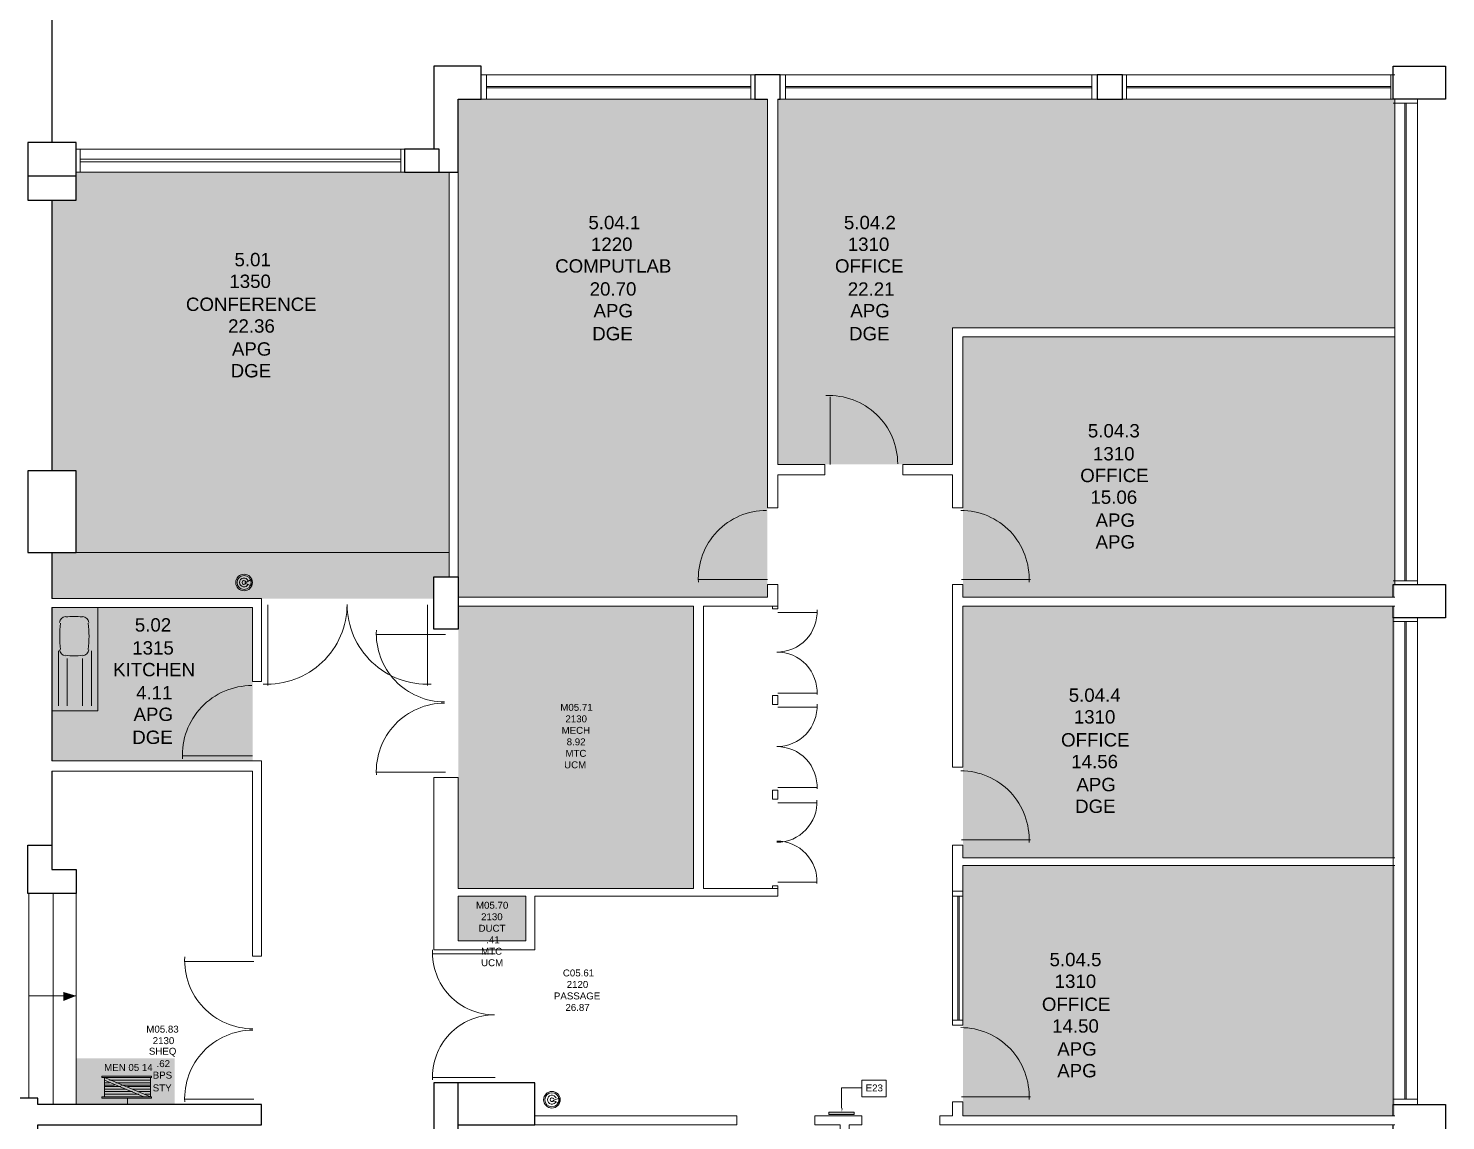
# Model space of a CAD drawing. Header units: millimetres. Extents: x 0 to 90.2, y 0 to 62.5.
# Drawn here: x 73.59 to 90.23, y 25.6 to 38.43 of the extents above; entities that cross this region are included whole.
import ezdxf

# ---------------------------------------------------------------- set-up
doc = ezdxf.new("R2010")
doc.units = ezdxf.units.MM
for name, color, linetype in [('PDF_014405$BL', 7, 'Continuous'), ('PDF_014405$DR', 7, 'Continuous'), ('PDF_014405$FI', 7, 'Continuous'), ('PDF_014405$FI-DSG', 7, 'Continuous'), ('PDF_014405$PL-STAIR', 7, 'Continuous'), ('PDF_014405$PL-TOIL', 7, 'Continuous'), ('PDF_014405$WA', 7, 'Continuous'), ('PDF_014405$WA-COL', 7, 'Continuous'), ('PDF_014405$WA-EXT', 7, 'Continuous'), ('PDF_014405$WA-PART', 7, 'Continuous'), ('PDF_014405$WN', 7, 'Continuous'), ('PDF_Text', 7, 'Continuous')]:
    doc.layers.add(name, color=color, linetype=linetype)
doc.layers.add('PDF_014405$HL-TMP', color=7, linetype='Continuous', true_color=0xe6db59)
doc.styles.add('PDF ArialMT', font='arial.ttf')

msp = doc.modelspace()

# ---------------------------------------------------------------- linework, layer by layer
at = {"layer": 'PDF_014405$BL', "lineweight": 9}
for points in [[(82.117, 37.883), (78.907, 37.883)], [(86.136, 37.883), (82.417, 37.883)], [(89.631, 37.883), (86.436, 37.883)], [(78.907, 37.598), (82.117, 37.598)], [(82.417, 37.598), (86.136, 37.598)], [(86.436, 37.598), (89.631, 37.598), (89.631, 31.899)], [(89.899, 31.899), (89.899, 37.598)], [(78.007, 37.013), (74.152, 37.013)], [(74.152, 36.743), (78.007, 36.743)], [(89.614, 31.509), (89.614, 25.794)], [(89.899, 25.794), (89.899, 31.509)], [(84.441, 28.299), (84.441, 26.724)], [(84.561, 26.724), (84.561, 28.299)]]:
    msp.add_lwpolyline(points, dxfattribs=at)
at = {"layer": 'PDF_014405$DR', "lineweight": 0}
for points in [[(83.002, 33.309), (83.002, 34.103), (83.002, 33.309)], [(82.267, 31.959), (81.457, 31.959), (82.267, 31.959)], [(84.546, 31.959), (85.356, 31.959), (84.546, 31.959)], [(76.402, 31.659), (76.402, 30.714), (76.402, 31.659)], [(78.277, 31.659), (78.277, 30.714), (78.277, 31.659)], [(82.387, 31.569), (82.852, 31.569), (82.387, 31.569)], [(78.487, 31.314), (77.677, 31.314), (78.487, 31.314)], [(82.387, 30.624), (82.852, 30.624), (82.387, 30.624)], [(82.387, 30.459), (82.852, 30.459), (82.387, 30.459)], [(76.222, 29.889), (75.397, 29.889), (76.222, 29.889)], [(78.487, 29.694), (77.677, 29.694), (78.487, 29.694)], [(82.387, 29.514), (82.852, 29.514), (82.387, 29.514)], [(82.387, 29.334), (82.852, 29.334), (82.387, 29.334)], [(84.546, 28.899), (85.356, 28.899), (84.546, 28.899)], [(82.387, 28.404), (82.852, 28.404), (82.387, 28.404)], [(76.237, 27.474), (75.427, 27.474), (76.237, 27.474)], [(79.072, 27.564), (78.337, 27.564), (79.072, 27.564)], [(79.072, 26.109), (78.337, 26.109), (79.072, 26.109)], [(76.237, 25.854), (75.427, 25.854), (76.237, 25.854)], [(84.546, 25.884), (85.356, 25.884), (84.546, 25.884)]]:
    msp.add_lwpolyline(points, dxfattribs=at)
for points in [[(76.346, 30.73, 0.429402), (77.332, 31.666, 0.429402), (78.318, 30.73)], [(82.849, 30.609, 0.429403), (82.377, 31.106, 0.429403), (82.849, 31.603)], [(82.849, 29.499, 0.429403), (82.377, 29.996, 0.429403), (82.849, 30.493)], [(78.336, 27.611, 0.429403), (79.062, 26.846, 0.429403), (78.336, 26.081)]]:
    msp.add_lwpolyline(points, format="xyb", dxfattribs=at)
for centre, radius, start, end in [((82.994, 33.316), 0.802, 0.0001, 92.9549), ((82.257, 31.968), 0.802, 90, 182.9553), ((84.537, 31.968), 0.802, 357.0447, 90), ((78.477, 31.323), 0.802, 177.0447, 270), ((76.215, 29.896), 0.817, 90.0001, 182.9556), ((78.477, 29.704), 0.802, 90, 182.9553), ((84.537, 28.909), 0.802, 357.0447, 90), ((82.377, 29.344), 0.472, 270, 2.9553), ((82.377, 28.414), 0.472, 357.0447, 90), ((76.227, 27.484), 0.802, 177.0447, 270), ((76.227, 25.864), 0.802, 90, 182.9553), ((84.537, 25.894), 0.802, 357.0447, 90)]:
    msp.add_arc(centre, radius, start, end, dxfattribs=at)
at = {"layer": 'PDF_014405$FI', "lineweight": 9}
for points in [[(76.207, 31.884), (76.132, 31.914), (76.207, 31.959)], [(75.037, 26.124), (75.037, 26.109), (74.452, 26.109), (74.452, 26.124)], [(75.037, 25.869), (74.452, 25.869), (74.452, 25.884), (74.482, 25.884), (75.022, 25.884), (75.037, 25.884)], [(79.822, 25.809), (79.747, 25.839), (79.822, 25.869)]]:
    msp.add_lwpolyline(points, close=True, dxfattribs=at)
for points in [[(74.482, 25.884), (74.482, 26.109), (75.022, 26.109), (75.022, 25.884), (74.482, 26.109)], [(74.947, 25.884), (74.482, 26.079)], [(74.482, 26.049), (74.542, 26.049)], [(74.602, 26.019), (74.482, 26.019)], [(74.482, 26.004), (74.677, 26.004)], [(74.737, 25.974), (74.482, 25.974)], [(75.022, 26.079), (74.542, 26.079)], [(74.617, 26.049), (75.022, 26.049)], [(75.022, 26.019), (74.677, 26.019)], [(74.752, 26.004), (75.022, 26.004)], [(75.022, 25.974), (74.812, 25.974)], [(74.482, 25.944), (74.812, 25.944)], [(74.887, 25.914), (74.482, 25.914)], [(74.752, 25.869), (74.752, 25.794)], [(74.887, 25.944), (75.022, 25.944)], [(75.022, 25.914), (74.962, 25.914)]]:
    msp.add_lwpolyline(points, dxfattribs=at)
for centre, radius in [((76.122, 31.923), 0.0975), ((76.122, 31.923), 0.0825), ((79.737, 25.849), 0.0975), ((79.737, 25.849), 0.0825)]:
    msp.add_circle(centre, radius, dxfattribs=at)
for centre, radius, start, end in [((76.122, 31.923), 0.0525, 22.7692, 337.2308), ((76.122, 31.923), 0.0225, 22.7697, 337.2303), ((79.737, 25.849), 0.0525, 22.7692, 337.2308), ((79.737, 25.849), 0.0225, 22.7697, 337.2303)]:
    msp.add_arc(centre, radius, start, end, dxfattribs=at)
at = {"layer": 'PDF_014405$FI-DSG', "lineweight": 9}
msp.add_lwpolyline([(83.137, 25.749), (83.137, 25.989), (83.301, 25.989), (83.376, 25.989)], dxfattribs=at)
for points in [[(83.376, 26.079), (83.661, 26.079), (83.661, 25.884), (83.376, 25.884)], [(82.987, 25.674), (83.286, 25.674), (83.286, 25.704), (82.987, 25.704)]]:
    msp.add_lwpolyline(points, close=True, dxfattribs=at)
at = {"layer": 'PDF_014405$FI-DSG', "transparency": 33554559}
for points in [[(83.286, 25.704), (82.987, 25.704), (83.286, 25.674)], [(82.987, 25.704), (83.286, 25.674), (82.987, 25.674)], [(83.152, 25.749), (83.137, 25.704), (83.137, 25.749)]]:
    msp.add_solid(points, dxfattribs=at)
at = {"layer": 'PDF_014405$HL-TMP', "lineweight": 0}
msp.add_lwpolyline([(78.532, 32.274), (74.152, 32.274), (78.532, 32.274)], dxfattribs=at)
at = {"layer": 'PDF_014405$HL-TMP', "transparency": 33554559}
for points in [[(82.267, 37.598), (78.637, 37.598), (82.267, 31.749)], [(78.637, 37.598), (82.267, 31.749), (78.637, 31.749)], [(89.631, 37.598), (82.387, 37.598), (89.631, 34.913)], [(82.387, 37.598), (89.631, 34.913), (82.387, 34.913)], [(78.532, 36.743), (74.152, 36.743), (78.532, 36.413)], [(74.152, 36.743), (78.532, 36.413), (74.152, 36.413)], [(78.532, 36.413), (74.152, 36.413), (73.867, 36.413)], [(78.532, 36.413), (73.867, 36.413), (78.532, 33.234)], [(73.867, 36.413), (78.532, 33.234), (73.867, 33.234)], [(74.152, 36.413), (78.532, 36.413), (78.532, 36.413)], [(84.441, 34.913), (82.387, 34.913), (84.441, 33.309)], [(82.387, 34.913), (84.441, 33.309), (82.387, 33.309)], [(73.867, 33.234), (74.152, 33.234), (74.152, 33.234)], [(74.152, 33.234), (78.532, 33.234), (78.532, 33.234)], [(78.532, 33.234), (78.532, 33.234), (74.152, 33.234)], [(78.532, 33.234), (74.152, 33.234), (78.532, 32.274)], [(74.152, 33.234), (78.532, 32.274), (74.152, 32.274)], [(73.867, 32.274), (74.152, 32.274), (74.152, 32.274)], [(78.532, 32.274), (73.867, 32.274), (78.532, 31.989)], [(73.867, 32.274), (78.532, 31.989), (73.867, 31.989)], [(74.152, 32.274), (78.532, 32.274), (78.532, 32.274)], [(73.867, 31.989), (78.352, 31.989), (78.352, 31.989)], [(78.352, 31.989), (78.352, 31.989), (73.867, 31.989)], [(78.352, 31.989), (73.867, 31.989), (78.352, 31.734)], [(73.867, 31.989), (78.352, 31.734), (73.867, 31.734)], [(78.352, 31.989), (78.532, 31.989), (78.532, 31.989)], [(76.222, 31.629), (73.867, 31.629), (76.222, 29.829)], [(73.867, 31.629), (76.222, 29.829), (73.867, 29.829)], [(89.631, 31.644), (84.561, 31.644), (89.631, 28.689)], [(84.561, 31.644), (89.631, 28.689), (84.561, 28.689)]]:
    msp.add_solid(points, dxfattribs=at)
at = {"layer": 'PDF_014405$HL-TMP', "color": 30, "true_color": 0xff8000, "transparency": 33554559}
for points in [[(89.631, 34.808), (84.561, 34.808), (89.631, 31.749)], [(84.561, 34.808), (89.631, 31.749), (84.561, 31.749)], [(89.631, 28.599), (84.561, 28.599), (89.631, 25.659)], [(84.561, 28.599), (89.631, 25.659), (84.561, 25.659)]]:
    msp.add_solid(points, dxfattribs=at)
at = {"layer": 'PDF_014405$HL-TMP', "color": 191, "true_color": 0xbb77ff, "transparency": 33554559}
for points in [[(81.397, 31.644), (78.637, 31.644), (81.397, 28.329)], [(78.637, 31.644), (81.397, 28.329), (78.637, 28.329)], [(79.432, 28.239), (78.637, 28.239), (79.432, 27.714)], [(78.637, 28.239), (79.432, 27.714), (78.637, 27.714)]]:
    msp.add_solid(points, dxfattribs=at)
at = {"layer": 'PDF_014405$HL-TMP', "color": 73, "true_color": 0x99cc66, "transparency": 33554559}
for points in [[(75.307, 26.334), (74.152, 26.334), (75.307, 25.794)], [(74.152, 26.334), (75.307, 25.794), (74.152, 25.794)]]:
    msp.add_solid(points, dxfattribs=at)
at = {"layer": 'PDF_014405$PL-STAIR', "lineweight": 9}
for points in [[(73.597, 28.269), (73.597, 25.869)], [(73.882, 28.269), (73.882, 25.794)], [(74.152, 28.269), (74.152, 25.794)], [(74.152, 27.069), (73.597, 27.069)]]:
    msp.add_lwpolyline(points, dxfattribs=at)
at = {"layer": 'PDF_014405$PL-STAIR', "transparency": 33554559}
msp.add_solid([(74.002, 27.114), (74.152, 27.069), (74.002, 27.009)], dxfattribs=at)
at = {"layer": 'PDF_014405$PL-TOIL', "lineweight": 9}
msp.add_lwpolyline([(73.867, 30.414), (73.867, 31.629), (74.407, 31.629), (74.407, 30.414)], close=True, dxfattribs=at)
for points in [[(73.942, 30.474), (73.942, 31.119)], [(74.332, 30.474), (74.332, 31.119)], [(74.047, 30.474), (74.047, 31.029)], [(74.227, 30.474), (74.227, 31.029)], [(73.867, 30.414), (73.867, 30.414)], [(74.407, 30.414), (74.407, 30.414)]]:
    msp.add_lwpolyline(points, dxfattribs=at)
for centre, radius, start, end in [((74.037, 31.443), 0.0825, 97.8278, 173.1666), ((74.127, 30.813), 0.712, 82.1721, 97.8279), ((74.217, 31.443), 0.0825, 6.8334, 82.1722), ((75.255, 31.291), 1.297, 173.1664, 186.8336), ((73.005, 31.291), 1.297, 353.1664, 6.8336), ((74.037, 31.143), 0.0825, 186.8334, 262.1722), ((74.217, 31.143), 0.0825, 277.8278, 353.1666), ((74.127, 31.773), 0.712, 262.1721, 277.8279)]:
    msp.add_arc(centre, radius, start, end, dxfattribs=at)
at = {"layer": 'PDF_014405$WA', "lineweight": 20}
for points in [[(82.267, 37.598), (82.267, 32.799), (82.387, 32.799), (82.387, 33.189), (82.942, 33.189), (82.942, 33.309), (82.387, 33.309), (82.387, 37.598)], [(78.532, 31.989), (78.532, 36.743)], [(78.637, 31.989), (78.637, 36.743)], [(89.631, 34.808), (84.561, 34.808), (84.561, 32.799), (84.441, 32.799), (84.441, 33.189), (83.856, 33.189), (83.856, 33.309), (84.441, 33.309), (84.441, 34.913), (89.631, 34.913)], [(78.637, 31.749), (82.267, 31.749), (82.267, 31.899), (82.387, 31.899), (82.387, 31.644), (81.517, 31.644), (81.517, 28.329), (82.387, 28.329), (82.387, 28.239), (79.537, 28.239), (79.537, 27.609), (78.352, 27.609), (78.352, 29.634), (78.637, 29.634), (78.637, 28.329), (81.397, 28.329), (81.397, 31.644), (78.637, 31.644)], [(89.631, 31.644), (84.561, 31.644), (84.561, 29.754), (84.441, 29.754), (84.441, 31.899), (84.561, 31.899), (84.561, 31.749), (89.631, 31.749)], [(73.867, 31.629), (76.222, 31.629), (76.222, 30.759), (76.327, 30.759), (76.327, 31.734), (73.867, 31.734)], [(73.867, 29.709), (76.222, 29.709), (76.222, 27.534), (76.327, 27.534), (76.327, 29.829), (73.867, 29.829)], [(89.631, 28.689), (84.561, 28.689), (84.561, 28.839), (84.441, 28.839), (84.441, 28.299), (84.561, 28.299), (84.561, 28.599), (89.631, 28.599)], [(89.631, 25.554), (84.291, 25.554), (84.291, 25.659), (84.441, 25.659), (84.441, 25.824), (84.561, 25.824), (84.561, 25.659), (89.631, 25.659)], [(79.537, 25.659), (81.907, 25.659), (81.907, 25.554), (79.537, 25.554)], [(83.122, 22.644), (83.122, 25.554), (82.822, 25.554), (82.822, 25.659), (83.376, 25.659), (83.376, 25.554), (83.226, 25.554), (83.226, 22.644)]]:
    msp.add_lwpolyline(points, dxfattribs=at)
msp.add_lwpolyline([(79.432, 28.239), (78.637, 28.239), (78.637, 27.714), (79.432, 27.714)], close=True, dxfattribs=at)
at = {"layer": 'PDF_014405$WA-COL', "lineweight": 25}
for points in [[(78.412, 36.743), (78.412, 37.013), (78.007, 37.013), (78.007, 36.743), (78.637, 36.743), (78.637, 37.598), (78.907, 37.598), (78.907, 37.988), (78.352, 37.988), (78.352, 37.013)], [(82.387, 37.598), (82.417, 37.598), (82.417, 37.883), (82.117, 37.883), (82.117, 37.598), (82.267, 37.598)], [(73.582, 36.698), (73.582, 36.413), (74.152, 36.413), (74.152, 37.088), (73.582, 37.088), (73.582, 36.698), (74.152, 36.698)], [(89.614, 31.749), (89.614, 31.899), (90.229, 31.899), (90.229, 31.509), (89.614, 31.509), (89.614, 31.644)], [(78.637, 25.554), (79.537, 25.554), (79.537, 26.049), (78.637, 26.049)], [(89.614, 25.659), (89.614, 25.794), (90.229, 25.794), (90.229, 25.419), (89.614, 25.419), (89.614, 25.554)]]:
    msp.add_lwpolyline(points, dxfattribs=at)
for points in [[(89.614, 37.988), (90.229, 37.988), (90.229, 37.598), (89.614, 37.598)], [(86.436, 37.598), (86.436, 37.883), (86.136, 37.883), (86.136, 37.598)], [(74.152, 32.274), (74.152, 33.234), (73.582, 33.234), (73.582, 32.274)], [(78.352, 31.989), (78.637, 31.989), (78.637, 31.374), (78.352, 31.374)], [(74.152, 28.269), (73.582, 28.269), (73.582, 28.839), (73.867, 28.839), (73.867, 28.554), (74.152, 28.554)], [(78.637, 26.049), (78.352, 26.049), (78.352, 25.434), (78.637, 25.434)]]:
    msp.add_lwpolyline(points, close=True, dxfattribs=at)
at = {"layer": 'PDF_014405$WA-EXT', "lineweight": 25}
for points in [[(73.867, 40.868), (73.867, 37.088)], [(73.867, 36.413), (73.867, 33.234)], [(73.867, 32.274), (73.867, 31.734)], [(73.867, 31.629), (73.867, 29.829)], [(73.867, 29.709), (73.867, 28.839)], [(73.702, 21.775), (73.702, 25.554), (76.327, 25.554), (76.327, 25.794), (73.702, 25.794), (73.702, 25.869), (73.417, 25.869), (73.417, 24.624), (73.417, 21.775)]]:
    msp.add_lwpolyline(points, dxfattribs=at)
at = {"layer": 'PDF_014405$WA-PART', "lineweight": 18}
for points in [[(82.387, 31.644), (82.387, 31.614), (82.327, 31.614), (82.327, 31.644)], [(82.327, 28.329), (82.327, 28.359), (82.387, 28.359), (82.387, 28.329)]]:
    msp.add_lwpolyline(points, dxfattribs=at)
for points in [[(82.387, 30.489), (82.327, 30.489), (82.327, 30.594), (82.387, 30.594)], [(82.387, 29.484), (82.387, 29.379), (82.327, 29.379), (82.327, 29.484)]]:
    msp.add_lwpolyline(points, close=True, dxfattribs=at)
at = {"layer": 'PDF_014405$WN', "lineweight": 0}
for points in [[(78.907, 37.883), (78.907, 37.598)], [(78.967, 37.883), (78.967, 37.598)], [(82.072, 37.598), (82.072, 37.883)], [(82.117, 37.598), (82.117, 37.883)], [(82.417, 37.883), (82.417, 37.598)], [(82.477, 37.883), (82.477, 37.598)], [(86.076, 37.598), (86.076, 37.883)], [(86.136, 37.598), (86.136, 37.883)], [(86.436, 37.883), (86.436, 37.598)], [(86.481, 37.883), (86.481, 37.598)], [(89.586, 37.598), (89.586, 37.883)], [(89.899, 37.598), (89.614, 37.598), (89.614, 37.883)], [(78.967, 37.748), (82.072, 37.748)], [(78.967, 37.733), (82.072, 37.733)], [(82.477, 37.748), (86.076, 37.748)], [(82.477, 37.733), (86.076, 37.733)], [(86.481, 37.748), (89.586, 37.748)], [(86.481, 37.733), (89.586, 37.733)], [(89.899, 37.553), (89.614, 37.553)], [(89.749, 31.944), (89.749, 37.553)], [(89.764, 31.944), (89.764, 37.553)], [(74.152, 37.013), (74.152, 36.743)], [(74.197, 37.013), (74.197, 36.743)], [(77.962, 36.743), (77.962, 37.013)], [(78.007, 36.743), (78.007, 37.013)], [(74.197, 36.893), (77.962, 36.893)], [(74.197, 36.863), (77.962, 36.863)], [(89.614, 31.944), (89.899, 31.944)], [(89.614, 31.899), (89.899, 31.899)], [(89.899, 31.509), (89.614, 31.509)], [(89.899, 31.464), (89.614, 31.464)], [(89.749, 25.854), (89.749, 31.464)], [(89.764, 25.854), (89.764, 31.464)], [(84.561, 28.299), (84.441, 28.299)], [(84.561, 28.239), (84.441, 28.239)], [(84.501, 26.784), (84.501, 28.239)], [(84.516, 26.784), (84.516, 28.239)], [(84.441, 26.784), (84.561, 26.784)], [(84.441, 26.724), (84.561, 26.724)], [(89.614, 25.854), (89.899, 25.854)], [(89.614, 25.794), (89.899, 25.794)]]:
    msp.add_lwpolyline(points, dxfattribs=at)

# ---------------------------------------------------------------- texts
at = {"layer": 'PDF_Text', "attachment_point": 4, "style": 'PDF ArialMT'}
for s, insert, char_height in [('5.04.1', (80.165, 36.149), 0.1569), ('5.04.2', (83.165, 36.149), 0.1569), ('1220', (80.195, 35.894), 0.1569), ('1310', (83.21, 35.894), 0.1569), ('5.01', (76.01, 35.714), 0.1569), ('COMPUTLAB', (79.775, 35.639), 0.1569), ('OFFICE', (83.06, 35.639), 0.1569), ('1350', (75.95, 35.459), 0.1569), ('20.70', (80.18, 35.369), 0.1569), ('22.21', (83.21, 35.369), 0.1569), ('CONFERENCE', (75.44, 35.189), 0.1569), ('APG', (80.225, 35.114), 0.1569), ('APG', (83.24, 35.114), 0.1569), ('22.36', (75.935, 34.934), 0.1569), ('DGE', (80.21, 34.844), 0.1569), ('DGE', (83.225, 34.844), 0.1569), ('APG', (75.98, 34.664), 0.1569), ('DGE', (75.965, 34.409), 0.1569), ('5.04.3', (86.029, 33.704), 0.1569), ('1310', (86.089, 33.434), 0.1569), ('OFFICE', (85.939, 33.179), 0.1569), ('15.06', (86.059, 32.924), 0.1569), ('APG', (86.119, 32.654), 0.1569), ('APG', (86.119, 32.399), 0.1569), ('5.02', (74.84, 31.424), 0.1569), ('1315', (74.81, 31.154), 0.1569), ('KITCHEN', (74.585, 30.899), 0.1569), ('4.11', (74.855, 30.629), 0.1569), ('5.04.4', (85.804, 30.599), 0.1569), ('APG', (74.825, 30.374), 0.1569), ('M05.71', (79.835, 30.456), 0.0815), ('2130', (79.895, 30.321), 0.0815), ('1310', (85.864, 30.344), 0.1569), ('DGE', (74.81, 30.104), 0.1569), ('MECH', (79.85, 30.186), 0.0815), ('OFFICE', (85.714, 30.074), 0.1569), ('MTC', (79.895, 29.916), 0.0815), ('8.92', (79.91, 30.051), 0.0815), ('UCM', (79.88, 29.781), 0.0815), ('14.56', (85.834, 29.819), 0.1569), ('APG', (85.894, 29.549), 0.1569), ('DGE', (85.879, 29.294), 0.1569), ('M05.70', (78.845, 28.132), 0.0815), ('2130', (78.905, 27.997), 0.0815), ('DUCT', (78.875, 27.862), 0.0815), ('MTC', (78.905, 27.592), 0.0815), ('.41', (78.965, 27.727), 0.0815), ('UCM', (78.905, 27.457), 0.0815), ('5.04.5', (85.579, 27.494), 0.1569), ('C05.61', (79.865, 27.337), 0.0815), ('1310', (85.639, 27.239), 0.1569), ('2120', (79.91, 27.202), 0.0815), ('PASSAGE', (79.76, 27.067), 0.0815), ('26.87', (79.895, 26.932), 0.0815), ('OFFICE', (85.489, 26.969), 0.1569), ('14.50', (85.609, 26.714), 0.1569), ('M05.83', (74.975, 26.677), 0.0815), ('SHEQ', (75.005, 26.407), 0.0815), ('2130', (75.05, 26.542), 0.0815), ('APG', (85.669, 26.444), 0.1569), ('.62', (75.095, 26.272), 0.0815), ('MEN 05 14', (74.48, 26.227), 0.0815), ('BPS', (75.05, 26.137), 0.0815), ('APG', (85.669, 26.189), 0.1569), ('STY', (75.05, 25.987), 0.0815), ('E23', (83.42, 25.987), 0.0815)]:
    msp.add_mtext(s, dxfattribs=dict(at, insert=insert, char_height=char_height))

doc.saveas('drawing.dxf')
